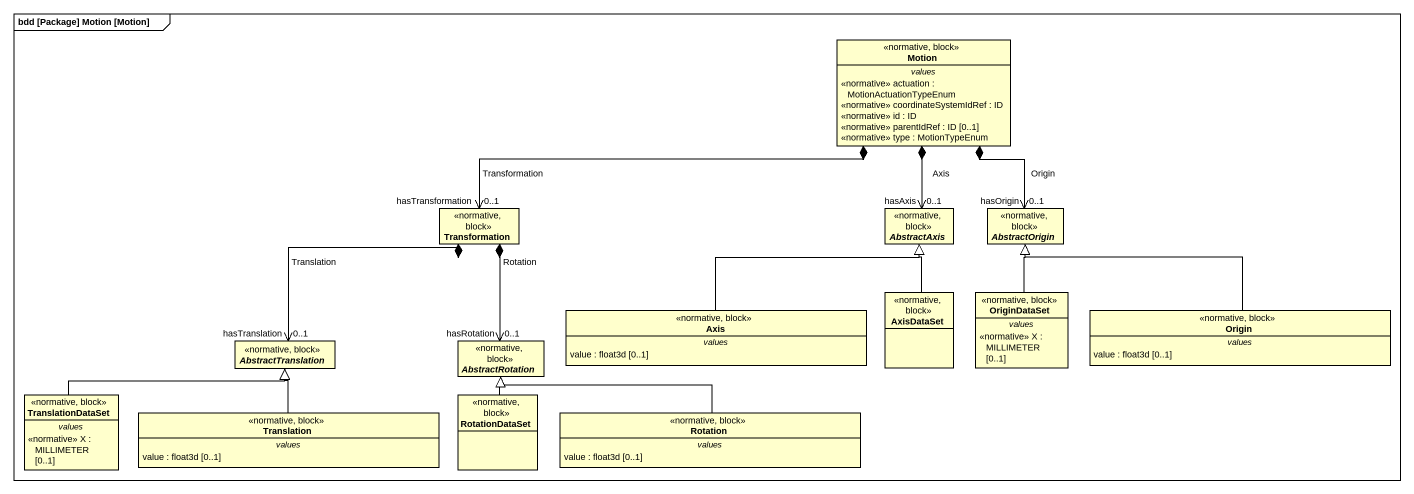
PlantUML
@startuml
mainframe bdd [Package] Motion [Motion]
hide circle
hide empty members
class Motion <<normative, block>> {
  -- values --
  <<normative>> actuation : MotionActuationTypeEnum
  <<normative>> coordinateSystemIdRef : ID
  <<normative>> id : ID
  <<normative>> parentIdRef : ID [0..1]
  <<normative>> type : MotionTypeEnum
}
class Transformation <<normative, block>>
abstract class AbstractAxis <<normative, block>>
abstract class AbstractOrigin <<normative, block>>
class Axis <<normative, block>> {
  -- values --
  value : float3d [0..1]
}
class AxisDataSet <<normative, block>>
class OriginDataSet <<normative, block>> {
  -- values --
  <<normative>> X : MILLIMETER [0..1]
}
class Origin <<normative, block>> {
  -- values --
  value : float3d [0..1]
}
abstract class AbstractTranslation <<normative, block>>
abstract class AbstractRotation <<normative, block>>
class TranslationDataSet <<normative, block>> {
  -- values --
  <<normative>> X : MILLIMETER [0..1]
}
class RotationDataSet <<normative, block>>
class Translation <<normative, block>> {
  -- values --
  value : float3d [0..1]
}
class Rotation <<normative, block>> {
  -- values --
  value : float3d [0..1]
}
Motion *-left-> "0..1\nhasTransformation" Transformation : Transformation
Motion *--> "hasAxis\n0..1" AbstractAxis : Axis
Motion *--> "0..1\nhasOrigin" AbstractOrigin : Origin
Transformation *--> "hasTranslation\n0..1" AbstractTranslation : Translation
Transformation *--> "hasRotation\n0..1" AbstractRotation : Rotation
Axis -right-|> AbstractAxis
AxisDataSet -up-|> AbstractAxis
OriginDataSet -up-|> AbstractOrigin
Origin -left-|> AbstractOrigin
TranslationDataSet -right-|> AbstractTranslation
RotationDataSet -up-|> AbstractRotation
Translation -up-|> AbstractTranslation
Rotation -left-|> AbstractRotation
@enduml
